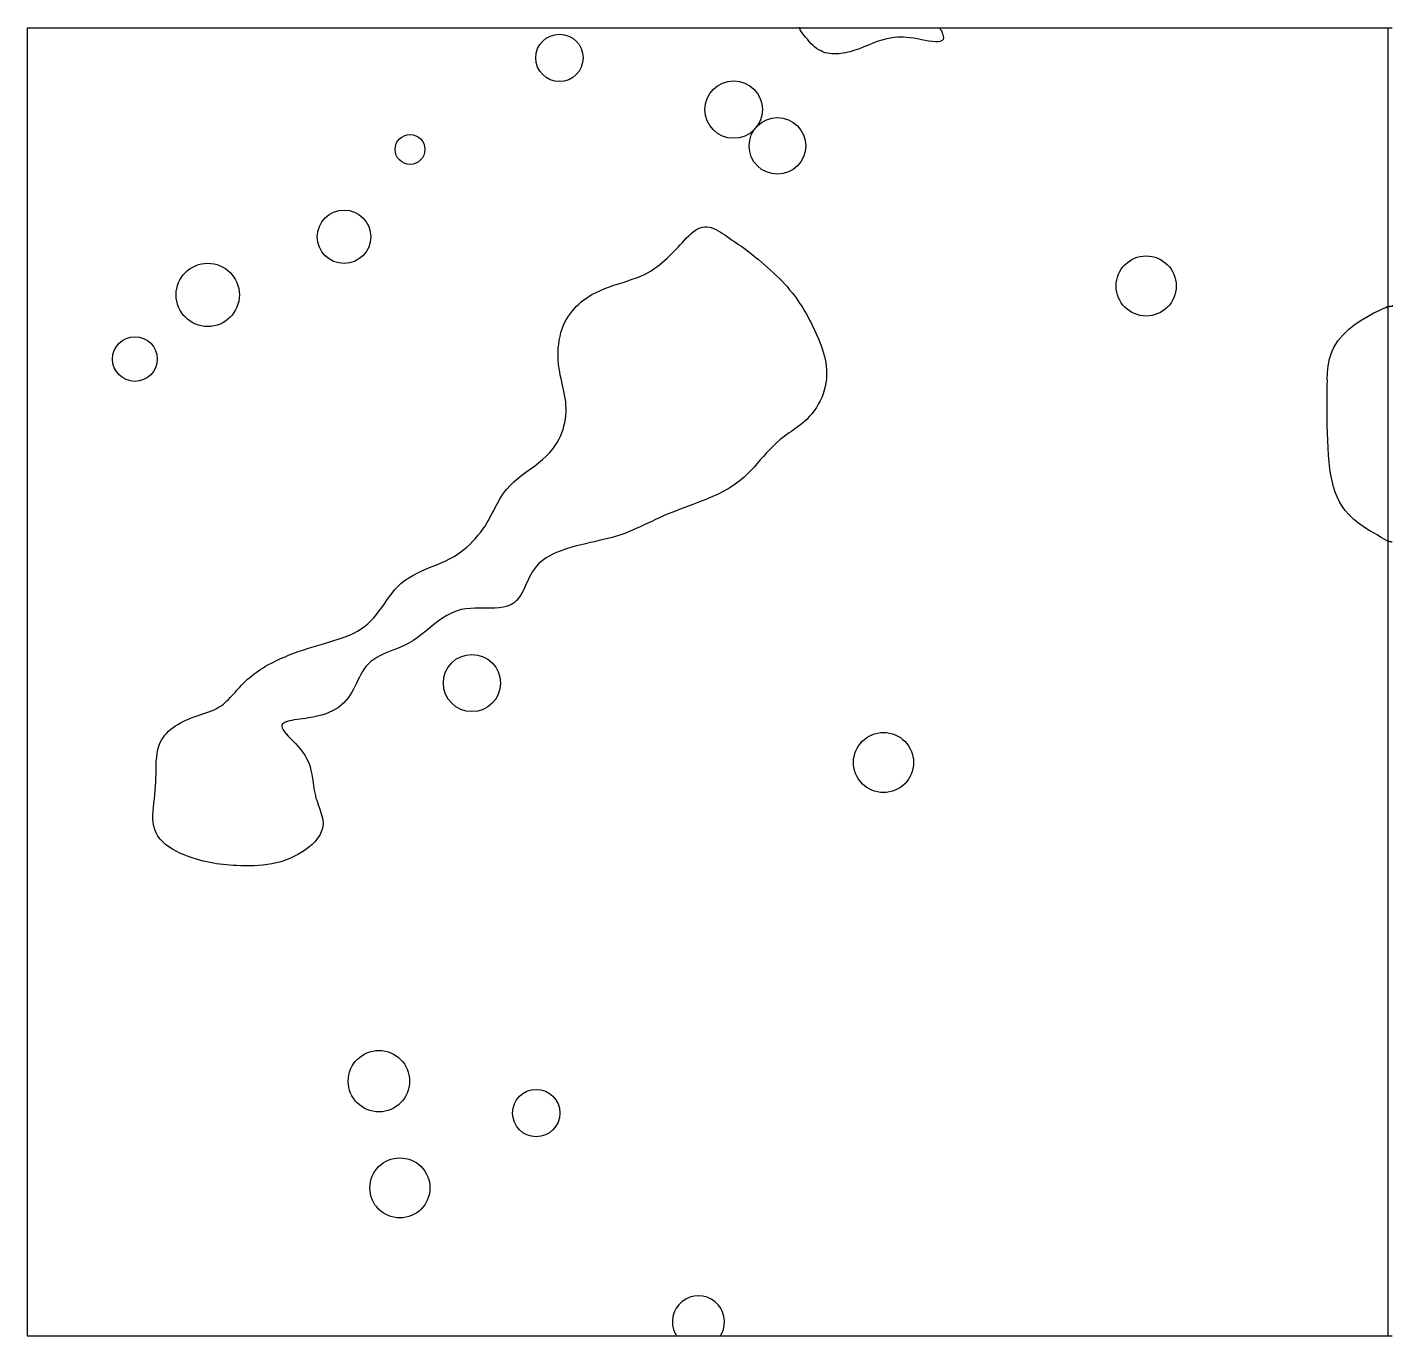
# Model space of a CAD drawing. Extents: x 5.04 to 6.07, y 4.56 to 5.54.
import ezdxf

# ---------------------------------------------------------------- set-up
doc = ezdxf.new("R2010")
doc.units = 0
for name, color, linetype in [('LAYER1', 7, 'CONTINUOUS'), ('LAYER10', 1, 'CONTINUOUS'), ('LAYER12', 5, 'CONTINUOUS')]:
    doc.layers.add(name, color=color, linetype=linetype)

msp = doc.modelspace()

# ---------------------------------------------------------------- linework, layer by layer
at = {"layer": 'LAYER1', "color": 7, "linetype": 'CONTINUOUS'}
for points in [[(5.624, 5.538), (5.6239, 5.5381), (5.6238, 5.5383), (5.6238, 5.5385), (5.6237, 5.5387), (5.6236, 5.5389), (5.6236, 5.539), (5.6235, 5.5392), (5.6235, 5.5394), (5.6234, 5.5395), (5.6234, 5.5396), (5.6233, 5.5398), (5.6233, 5.5399), (5.6232, 5.5401), (5.6231, 5.5403), (5.6231, 5.5404), (5.6231, 5.5404), (5.6231, 5.5404), (5.6231, 5.5404), (5.6231, 5.5404), (5.6231, 5.5403), (5.6231, 5.5402), (5.6232, 5.5401), (5.6232, 5.54), (5.6233, 5.5399)], [(5.7299, 5.538), (5.7301, 5.5375), (5.7303, 5.537), (5.7305, 5.5365), (5.7306, 5.5361), (5.7308, 5.5356), (5.7309, 5.5351), (5.7311, 5.5347), (5.7312, 5.5343), (5.7313, 5.5339), (5.7313, 5.5335), (5.7314, 5.5331), (5.7314, 5.5327), (5.7312, 5.5313), (5.7304, 5.5304), (5.7291, 5.5298), (5.7274, 5.5295), (5.7254, 5.5295), (5.7231, 5.5297), (5.7205, 5.53), (5.7178, 5.5305), (5.7149, 5.531), (5.712, 5.5316), (5.7091, 5.5321), (5.7063, 5.5325), (5.7014, 5.5329), (5.6969, 5.5329), (5.6928, 5.5325), (5.6889, 5.5318), (5.6852, 5.5308), (5.6817, 5.5297), (5.6783, 5.5284), (5.675, 5.527), (5.6717, 5.5257), (5.6683, 5.5243), (5.6648, 5.5231), (5.6612, 5.522), (5.6595, 5.5216), (5.6579, 5.5212), (5.6561, 5.5209), (5.6544, 5.5207), (5.6527, 5.5205), (5.651, 5.5204), (5.6492, 5.5204), (5.6475, 5.5205), (5.6459, 5.5206), (5.6442, 5.5209), (5.6426, 5.5213), (5.6411, 5.5218), (5.6394, 5.5226), (5.6377, 5.5235), (5.6361, 5.5245), (5.6346, 5.5257), (5.6332, 5.527), (5.6318, 5.5283), (5.6304, 5.5298), (5.6291, 5.5314), (5.6278, 5.533), (5.6265, 5.5346), (5.6252, 5.5363), (5.624, 5.538)], [(5.7284, 5.5399), (5.7286, 5.5397), (5.7287, 5.5395), (5.7289, 5.5393), (5.729, 5.5391), (5.7291, 5.539), (5.7293, 5.5388), (5.7294, 5.5386), (5.7295, 5.5385), (5.7296, 5.5383), (5.7298, 5.5382), (5.7299, 5.5381), (5.7299, 5.538), (5.7301, 5.5378), (5.7302, 5.5377), (5.7302, 5.5376), (5.7303, 5.5375), (5.7303, 5.5375), (5.7303, 5.5375), (5.7302, 5.5376), (5.7302, 5.5376), (5.7301, 5.5377), (5.7301, 5.5378), (5.73, 5.5379), (5.7299, 5.538)], [(6.0657, 5.1539), (6.0629, 5.1554), (6.0602, 5.1569), (6.0575, 5.1585), (6.0548, 5.16), (6.0522, 5.1616), (6.0496, 5.1632), (6.0471, 5.1649), (6.0447, 5.1666), (6.0424, 5.1683), (6.0402, 5.1701), (6.0382, 5.172), (6.0362, 5.174), (6.0336, 5.177), (6.0314, 5.1801), (6.0294, 5.1835), (6.0276, 5.1871), (6.0261, 5.1908), (6.0248, 5.1948), (6.0237, 5.1991), (6.0228, 5.2035), (6.0221, 5.2083), (6.0215, 5.2132), (6.021, 5.2185), (6.0207, 5.224), (6.0204, 5.2296), (6.0202, 5.2353), (6.0201, 5.241), (6.02, 5.2467), (6.0199, 5.2521), (6.0199, 5.2572), (6.02, 5.2619), (6.02, 5.266), (6.0201, 5.2694), (6.0201, 5.272), (6.0202, 5.2736), (6.0202, 5.2743), (6.0202, 5.2743), (6.0202, 5.2742), (6.0202, 5.2742), (6.0202, 5.2742), (6.0202, 5.2742), (6.0202, 5.2742), (6.0202, 5.2742), (6.0202, 5.2742), (6.0202, 5.2742), (6.0202, 5.2742), (6.0202, 5.2742), (6.0202, 5.2743), (6.0202, 5.2748), (6.0201, 5.2757), (6.0201, 5.2771), (6.0202, 5.2788), (6.0203, 5.2809), (6.0205, 5.2832), (6.0208, 5.2857), (6.0213, 5.2883), (6.0219, 5.2911), (6.0227, 5.2939), (6.0237, 5.2967), (6.025, 5.2994), (6.0281, 5.3045), (6.032, 5.3091), (6.0364, 5.3133), (6.0412, 5.3171), (6.0461, 5.3203), (6.0508, 5.3232), (6.0552, 5.3255), (6.0591, 5.3274), (6.0622, 5.3288), (6.0644, 5.3297), (6.0653, 5.3301), (6.0649, 5.3299), (6.0648, 5.3299), (6.0646, 5.3299), (6.0645, 5.3298), (6.0644, 5.3298), (6.0643, 5.3298), (6.0643, 5.3298), (6.0642, 5.3297), (6.0643, 5.3297), (6.0643, 5.3298), (6.0644, 5.3298), (6.0646, 5.3299), (6.0649, 5.3299), (6.0649, 5.33), (6.065, 5.33), (6.0651, 5.33), (6.0651, 5.33), (6.0652, 5.33), (6.0652, 5.3301), (6.0653, 5.3301), (6.0654, 5.3301), (6.0654, 5.3301), (6.0655, 5.3301), (6.0656, 5.3302), (6.0657, 5.3302)], [(6.0657, 5.3302), (6.066, 5.3302), (6.0663, 5.3303), (6.0666, 5.3303), (6.0669, 5.3304), (6.0672, 5.3305), (6.0675, 5.3305), (6.0677, 5.3305), (6.068, 5.3306), (6.0682, 5.3306), (6.0684, 5.3307), (6.0686, 5.3307), (6.0688, 5.3307), (6.069, 5.3308), (6.0691, 5.3308), (6.0692, 5.3308), (6.0693, 5.3308), (6.0693, 5.3308), (6.0693, 5.3308), (6.0692, 5.3308), (6.0692, 5.3308), (6.0691, 5.3308), (6.069, 5.3308), (6.0689, 5.3307), (6.0688, 5.3307)], [(6.0688, 5.153), (6.0685, 5.1531), (6.0682, 5.1532), (6.0679, 5.1533), (6.0676, 5.1534), (6.0673, 5.1534), (6.067, 5.1535), (6.0667, 5.1536), (6.0665, 5.1537), (6.0662, 5.1537), (6.066, 5.1538), (6.0658, 5.1538), (6.0657, 5.1539), (6.0655, 5.1539), (6.0653, 5.154), (6.0652, 5.154), (6.0652, 5.154), (6.0652, 5.154), (6.0652, 5.154), (6.0652, 5.154), (6.0653, 5.154), (6.0654, 5.154), (6.0654, 5.1539), (6.0655, 5.1539), (6.0657, 5.1539)], [(5.0426, 4.5561), (5.0425, 4.5561)], [(5.0425, 4.5561), (5.0426, 4.5561)], [(5.0426, 4.5561), (5.0449, 4.5561)], [(5.0449, 4.5561), (6.0657, 4.5561)], [(6.0657, 4.5561), (6.0688, 4.5561)]]:
    msp.add_lwpolyline(points, dxfattribs=at)
for centre, radius in [((5.4427, 5.5174), 0.0178), ((5.5737, 5.4785), 0.0216), ((5.6066, 5.4512), 0.0213), ((5.3303, 5.4485), 0.0112), ((5.2807, 5.3828), 0.0201), ((5.1782, 5.3391), 0.0238), ((5.8839, 5.3458), 0.0226), ((5.1234, 5.2908), 0.0168), ((5.3769, 5.0471), 0.0215), ((5.6864, 4.9873), 0.0226), ((5.3069, 4.7476), 0.0231), ((5.4252, 4.7236), 0.0178), ((5.3227, 4.6673), 0.0226)]:
    msp.add_circle(centre, radius, dxfattribs=at)
for start, end in [(-26.7637, -153.2363), (-153.2369, -148.0008), (-31.9999, -26.7637)]:
    msp.add_arc((5.5472, 4.5665), 0.0196, start, end, dxfattribs=at)
at = {"layer": 'LAYER10', "color": 1, "linetype": 'CONTINUOUS'}
for points in [[(5.1424, 4.9297), (5.1407, 4.9319), (5.1393, 4.9343), (5.1383, 4.9368), (5.1377, 4.9394), (5.1372, 4.9421), (5.137, 4.9449), (5.137, 4.9477), (5.1371, 4.9507), (5.1374, 4.9537), (5.1377, 4.9568), (5.1381, 4.96), (5.1384, 4.9631), (5.1387, 4.9663), (5.139, 4.9695), (5.1392, 4.9727), (5.1392, 4.9759), (5.1393, 4.9791), (5.1393, 4.9822), (5.1394, 4.9853), (5.1395, 4.9884), (5.1398, 4.9913), (5.1401, 4.9942), (5.1407, 4.997), (5.1414, 4.9997), (5.1424, 5.0023), (5.1437, 5.0047), (5.1448, 5.0064), (5.146, 5.0079), (5.1474, 5.0095), (5.1488, 5.0109), (5.1504, 5.0123), (5.1521, 5.0136), (5.1539, 5.0148), (5.1557, 5.016), (5.1577, 5.0171), (5.1596, 5.0181), (5.1616, 5.0191), (5.1636, 5.02), (5.1658, 5.0208), (5.168, 5.0216), (5.1702, 5.0224), (5.1724, 5.0231), (5.1746, 5.0239), (5.1768, 5.0246), (5.1789, 5.0254), (5.181, 5.0262), (5.183, 5.027), (5.1849, 5.028), (5.1868, 5.0291), (5.1887, 5.0302), (5.19, 5.0313), (5.1914, 5.0324), (5.1926, 5.0336), (5.1939, 5.0348), (5.1951, 5.0361), (5.1963, 5.0374), (5.1975, 5.0387), (5.1987, 5.0401), (5.1999, 5.0414), (5.2011, 5.0428), (5.2023, 5.0441), (5.2036, 5.0455), (5.2051, 5.047), (5.2066, 5.0485), (5.2082, 5.0499), (5.2098, 5.0512), (5.2114, 5.0526), (5.213, 5.0539), (5.2147, 5.0551), (5.2164, 5.0563), (5.2182, 5.0575), (5.2199, 5.0586), (5.2217, 5.0597), (5.2235, 5.0607), (5.2266, 5.0624), (5.2298, 5.064), (5.233, 5.0655), (5.2363, 5.0669), (5.2395, 5.0683), (5.2429, 5.0695), (5.2462, 5.0707), (5.2496, 5.0719), (5.2531, 5.073), (5.2565, 5.0741), (5.26, 5.0751), (5.2636, 5.0762), (5.2667, 5.0771), (5.2699, 5.078), (5.273, 5.079), (5.2762, 5.08), (5.2793, 5.081), (5.2823, 5.0822), (5.2853, 5.0834), (5.2881, 5.0847), (5.2909, 5.0862), (5.2936, 5.0878), (5.2962, 5.0896), (5.2986, 5.0916), (5.3009, 5.0938), (5.3031, 5.0962), (5.3052, 5.0987), (5.3072, 5.1013), (5.3091, 5.104), (5.311, 5.1068), (5.3129, 5.1095), (5.3149, 5.1122), (5.3168, 5.1148), (5.3189, 5.1174), (5.3211, 5.1197), (5.3234, 5.122), (5.3262, 5.1242), (5.3293, 5.1263), (5.3324, 5.1281), (5.3358, 5.1298), (5.3392, 5.1314), (5.3426, 5.1329), (5.3462, 5.1344), (5.3497, 5.1358), (5.3532, 5.1373), (5.3567, 5.1389), (5.3601, 5.1406), (5.3634, 5.1424), (5.3659, 5.144), (5.3684, 5.1457), (5.3708, 5.1475), (5.373, 5.1494), (5.3752, 5.1514), (5.3774, 5.1535), (5.3794, 5.1557), (5.3814, 5.158), (5.3832, 5.1603), (5.385, 5.1628), (5.3867, 5.1652), (5.3883, 5.1678), (5.3895, 5.1699), (5.3907, 5.1721), (5.3919, 5.1743), (5.393, 5.1765), (5.3942, 5.1787), (5.3953, 5.1808), (5.3965, 5.183), (5.3977, 5.1851), (5.3989, 5.1872), (5.4002, 5.1892), (5.4016, 5.1912), (5.4031, 5.193), (5.4056, 5.1958), (5.4084, 5.1985), (5.4113, 5.201), (5.4143, 5.2034), (5.4175, 5.2057), (5.4206, 5.208), (5.4238, 5.2103), (5.4269, 5.2127), (5.4299, 5.2152), (5.4328, 5.2178), (5.4355, 5.2205), (5.438, 5.2235), (5.4395, 5.2257), (5.441, 5.228), (5.4423, 5.2303), (5.4434, 5.2328), (5.4445, 5.2353), (5.4454, 5.2378), (5.4461, 5.2404), (5.4467, 5.2431), (5.4472, 5.2457), (5.4475, 5.2484), (5.4477, 5.2511), (5.4477, 5.2537), (5.4476, 5.2563), (5.4474, 5.2588), (5.447, 5.2613), (5.4466, 5.2638), (5.4461, 5.2663), (5.4456, 5.2688), (5.445, 5.2712), (5.4444, 5.2737), (5.4439, 5.2762), (5.4433, 5.2787), (5.4429, 5.2813), (5.4424, 5.2838), (5.442, 5.2868), (5.4418, 5.2898), (5.4416, 5.2929), (5.4416, 5.2959), (5.4418, 5.2989), (5.4421, 5.3019), (5.4425, 5.3049), (5.4431, 5.3079), (5.4438, 5.3108), (5.4448, 5.3136), (5.4458, 5.3164), (5.4471, 5.319), (5.4483, 5.3211), (5.4495, 5.3231), (5.4509, 5.3251), (5.4524, 5.327), (5.4539, 5.3288), (5.4556, 5.3306), (5.4573, 5.3322), (5.4591, 5.3338), (5.461, 5.3353), (5.463, 5.3367), (5.465, 5.3381), (5.467, 5.3393), (5.4702, 5.341), (5.4735, 5.3425), (5.4768, 5.3439), (5.4802, 5.3452), (5.4837, 5.3463), (5.4871, 5.3474), (5.4906, 5.3485), (5.494, 5.3496), (5.4974, 5.3508), (5.5007, 5.352), (5.5039, 5.3533), (5.5071, 5.3548), (5.5093, 5.356), (5.5116, 5.3573), (5.5137, 5.3587), (5.5159, 5.3602), (5.5179, 5.3617), (5.52, 5.3634), (5.522, 5.3651), (5.524, 5.367), (5.526, 5.3689), (5.528, 5.3709), (5.53, 5.3729), (5.532, 5.3751), (5.5335, 5.3768), (5.5351, 5.3786), (5.5367, 5.3803), (5.5383, 5.382), (5.5399, 5.3836), (5.5416, 5.3851), (5.5432, 5.3865), (5.5449, 5.3877), (5.5466, 5.3887), (5.5484, 5.3895), (5.5501, 5.3901), (5.5519, 5.3904), (5.5536, 5.3904), (5.5552, 5.3901), (5.5569, 5.3897), (5.5586, 5.3891), (5.5603, 5.3883), (5.562, 5.3874), (5.5637, 5.3864), (5.5654, 5.3853), (5.5671, 5.3842), (5.5688, 5.383), (5.5705, 5.3817), (5.5721, 5.3805)], [(5.5721, 5.3805), (5.5739, 5.3794), (5.5757, 5.3783), (5.5774, 5.3771), (5.5791, 5.376), (5.5808, 5.3747), (5.5825, 5.3735), (5.5842, 5.3722), (5.5858, 5.3709), (5.5875, 5.3696), (5.5891, 5.3683), (5.5907, 5.367), (5.5924, 5.3656), (5.5946, 5.3637), (5.5969, 5.3618), (5.5992, 5.3598), (5.6014, 5.3578), (5.6036, 5.3558), (5.6057, 5.3538), (5.6079, 5.3517), (5.6099, 5.3496), (5.612, 5.3474), (5.6139, 5.3453), (5.6158, 5.343), (5.6177, 5.3407), (5.6192, 5.3388), (5.6206, 5.3369), (5.622, 5.3349), (5.6233, 5.3329), (5.6247, 5.3308), (5.6259, 5.3288), (5.6272, 5.3267), (5.6284, 5.3245), (5.6296, 5.3224), (5.6307, 5.3202), (5.6319, 5.318), (5.633, 5.3158), (5.6346, 5.3126), (5.6361, 5.3094), (5.6375, 5.3061), (5.6388, 5.3028), (5.64, 5.2995), (5.6411, 5.2961), (5.642, 5.2928), (5.6427, 5.2894), (5.6433, 5.286), (5.6436, 5.2825), (5.6436, 5.2791), (5.6434, 5.2757), (5.6431, 5.2729), (5.6425, 5.2701), (5.6418, 5.2674), (5.6409, 5.2646), (5.6399, 5.2619), (5.6387, 5.2593), (5.6373, 5.2568), (5.6359, 5.2543), (5.6342, 5.2519), (5.6325, 5.2496), (5.6306, 5.2475), (5.6287, 5.2454), (5.6271, 5.244), (5.6255, 5.2426), (5.6239, 5.2413), (5.6222, 5.24), (5.6205, 5.2388), (5.6188, 5.2376), (5.6171, 5.2364), (5.6154, 5.2352), (5.6137, 5.234), (5.612, 5.2327), (5.6103, 5.2315), (5.6087, 5.2302), (5.606, 5.2278), (5.6034, 5.2254), (5.6009, 5.2228), (5.5985, 5.2202), (5.5961, 5.2176), (5.5937, 5.2149), (5.5913, 5.2122), (5.589, 5.2096), (5.5865, 5.207), (5.5841, 5.2044), (5.5815, 5.202), (5.5789, 5.1997), (5.5749, 5.1967), (5.5708, 5.194), (5.5664, 5.1915), (5.562, 5.1893), (5.5574, 5.1872), (5.5527, 5.1852), (5.5479, 5.1833), (5.5431, 5.1815), (5.5383, 5.1797), (5.5334, 5.1779), (5.5286, 5.176), (5.5238, 5.1741), (5.5209, 5.1728), (5.5179, 5.1715), (5.515, 5.1701), (5.5121, 5.1687), (5.5092, 5.1674), (5.5063, 5.166), (5.5034, 5.1647), (5.5005, 5.1634), (5.4976, 5.1621), (5.4947, 5.1609), (5.4918, 5.1597), (5.4888, 5.1587), (5.4856, 5.1576), (5.4823, 5.1567), (5.479, 5.1558), (5.4757, 5.155), (5.4724, 5.1542), (5.469, 5.1534), (5.4657, 5.1527), (5.4623, 5.1519), (5.4589, 5.1511), (5.4555, 5.1502), (5.4521, 5.1493), (5.4487, 5.1483), (5.4464, 5.1475), (5.444, 5.1466), (5.4416, 5.1457), (5.4393, 5.1447), (5.4371, 5.1437), (5.4349, 5.1425), (5.4328, 5.1412), (5.4307, 5.1398), (5.4288, 5.1383), (5.427, 5.1367), (5.4253, 5.1349), (5.4238, 5.133), (5.4224, 5.1309), (5.4211, 5.1287), (5.4199, 5.1264), (5.4188, 5.124), (5.4177, 5.1217), (5.4166, 5.1193), (5.4156, 5.117), (5.4144, 5.1148), (5.4132, 5.1128), (5.4119, 5.1109), (5.4105, 5.1092), (5.4089, 5.1077), (5.4065, 5.1061), (5.4037, 5.1049), (5.4007, 5.1041), (5.3974, 5.1037), (5.394, 5.1034), (5.3904, 5.1033), (5.3868, 5.1033), (5.3831, 5.1034), (5.3794, 5.1033), (5.3758, 5.1032), (5.3722, 5.1029), (5.3688, 5.1023), (5.365, 5.1012), (5.3614, 5.0997), (5.358, 5.0979), (5.3547, 5.0959), (5.3515, 5.0936), (5.3483, 5.0911), (5.3452, 5.0886), (5.3421, 5.0861), (5.3389, 5.0835), (5.3357, 5.0811), (5.3324, 5.0789), (5.3289, 5.0768), (5.3263, 5.0755), (5.3236, 5.0743), (5.3209, 5.0732), (5.3182, 5.0721), (5.3155, 5.071), (5.3129, 5.07), (5.3102, 5.0688), (5.3077, 5.0676), (5.3053, 5.0663), (5.303, 5.0649), (5.3008, 5.0633), (5.2989, 5.0614), (5.2973, 5.0597), (5.2959, 5.0578), (5.2946, 5.0557), (5.2933, 5.0536), (5.2922, 5.0514), (5.2911, 5.0492), (5.29, 5.0469), (5.2889, 5.0446), (5.2878, 5.0424), (5.2866, 5.0402), (5.2854, 5.0382), (5.284, 5.0362), (5.2824, 5.0341), (5.2806, 5.0322), (5.2786, 5.0304), (5.2765, 5.0288), (5.2743, 5.0274), (5.2719, 5.0261), (5.2693, 5.0249), (5.2666, 5.0238), (5.2637, 5.0229), (5.2606, 5.0221), (5.2574, 5.0214), (5.254, 5.0208), (5.2519, 5.0205), (5.2497, 5.0202), (5.2475, 5.0199), (5.2454, 5.0196), (5.2433, 5.0193), (5.2414, 5.0189), (5.2396, 5.0186), (5.2379, 5.0181), (5.2365, 5.0176), (5.2354, 5.017), (5.2345, 5.0164), (5.234, 5.0156), (5.2338, 5.0145), (5.2341, 5.0133), (5.2348, 5.0119), (5.2359, 5.0104), (5.2372, 5.0088), (5.2387, 5.0071), (5.2404, 5.0053), (5.2422, 5.0035), (5.2441, 5.0016), (5.2459, 4.9996), (5.2477, 4.9976), (5.2493, 4.9957), (5.2512, 4.9928), (5.2528, 4.9899), (5.2541, 4.987), (5.2551, 4.9841), (5.2558, 4.9812), (5.2564, 4.9783), (5.2569, 4.9753), (5.2574, 4.9724), (5.2578, 4.9695), (5.2583, 4.9665), (5.2589, 4.9636), (5.2596, 4.9606), (5.2602, 4.9589), (5.2607, 4.9572), (5.2613, 4.9555), (5.2619, 4.9538), (5.2625, 4.9521), (5.2631, 4.9504), (5.2636, 4.9487), (5.2641, 4.9471), (5.2645, 4.9454), (5.2647, 4.9438), (5.2649, 4.9422), (5.2649, 4.9406), (5.2645, 4.9379), (5.2636, 4.9352), (5.2624, 4.9327), (5.2608, 4.9303), (5.2589, 4.9279), (5.2567, 4.9257), (5.2543, 4.9236), (5.2516, 4.9216), (5.2489, 4.9198), (5.246, 4.9181), (5.243, 4.9166), (5.24, 4.9152), (5.2366, 4.9139), (5.2332, 4.9127), (5.2298, 4.9118), (5.2264, 4.9111), (5.2231, 4.9105), (5.2197, 4.91), (5.2164, 4.9098), (5.2131, 4.9096), (5.2097, 4.9095), (5.2064, 4.9095), (5.2031, 4.9096), (5.1998, 4.9098), (5.1974, 4.9099), (5.1949, 4.9101), (5.1924, 4.9103), (5.1899, 4.9106), (5.1874, 4.9109), (5.1849, 4.9112), (5.1824, 4.9116), (5.1799, 4.9121), (5.1774, 4.9126), (5.1748, 4.9132), (5.1723, 4.9138), (5.1697, 4.9145), (5.1666, 4.9155), (5.1634, 4.9166), (5.1604, 4.9178), (5.1573, 4.9191), (5.1544, 4.9205), (5.1516, 4.9221), (5.149, 4.9238), (5.1465, 4.9256), (5.1443, 4.9276), (5.1424, 4.9297)]]:
    msp.add_lwpolyline(points, dxfattribs=at)
at = {"layer": 'LAYER12', "color": 5, "linetype": 'CONTINUOUS'}
for points in [[(5.0426, 5.5399), (5.0426, 5.5398)], [(5.0426, 5.5398), (5.0426, 5.5399)], [(5.0426, 5.538), (5.0426, 5.5399)], [(6.0688, 5.5398), (5.0426, 5.5398)], [(5.0426, 4.5561), (5.0426, 5.538)], [(6.0657, 5.5399), (6.0657, 4.5561)], [(5.0426, 4.5561), (5.0425, 4.5561)], [(5.0425, 4.5561), (5.0426, 4.5561)], [(5.0426, 4.5561), (5.0449, 4.5561)], [(5.0449, 4.5561), (6.0657, 4.5561)], [(6.0657, 4.5561), (6.0688, 4.5561)]]:
    msp.add_lwpolyline(points, dxfattribs=at)

doc.saveas('drawing.dxf')
